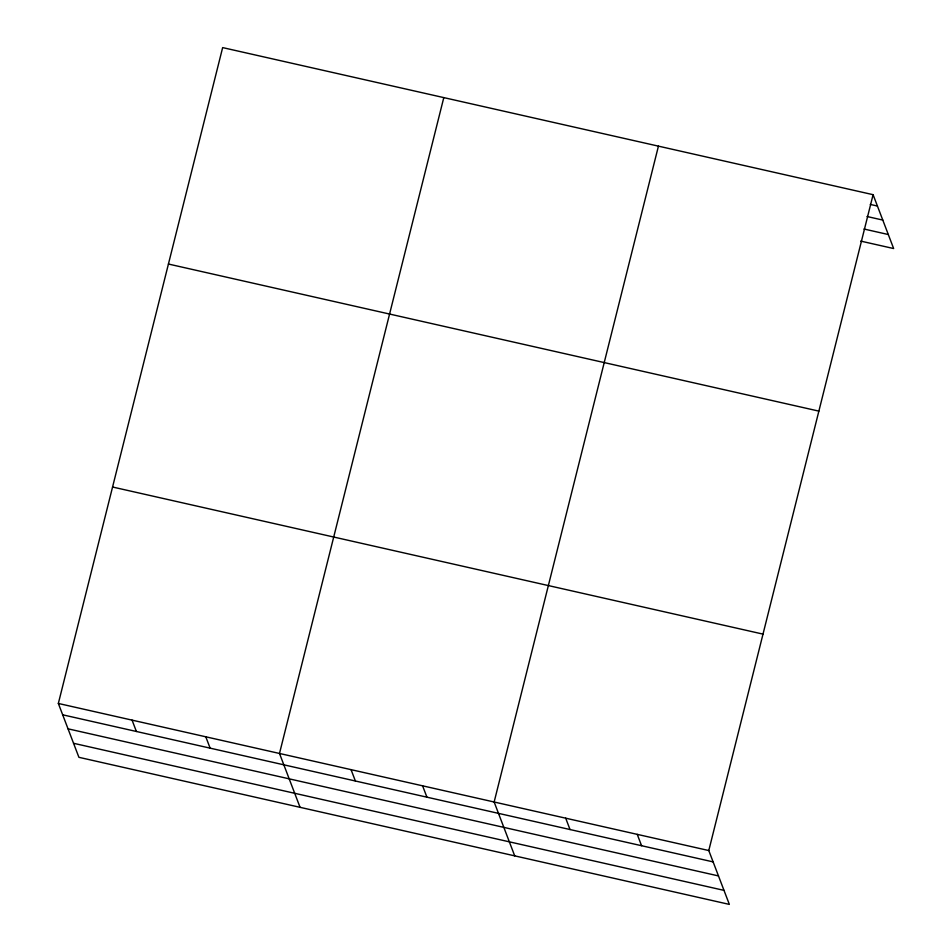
<?xml version="1.0" encoding="UTF-8"?>
<svg xmlns="http://www.w3.org/2000/svg" width="952" height="952" viewBox="0 0 952 952"><rect width="100%" height="100%" fill="white"/><g stroke="black" fill="none" stroke-linecap="round" stroke-linejoin="round"><path stroke-width="1.43" d="M873.091 194.684L708.788 850.541L729.351 904.4L78.909 757.316L58.346 703.457L222.649 47.6L873.091 194.684L893.654 248.543L860.739 241.106M443.799 97.616L279.495 753.46L300.058 807.32M658.439 146.144L494.147 802L514.711 855.86M870.271 204.418L877.423 206.037M867.034 216.509L882.778 220.067M863.964 229.015L888.299 234.525M168.433 264.037L818.863 411.121M112.562 487.019L763.004 634.115M58.346 703.457L708.788 850.541M62.689 714.809L713.119 861.893M68.044 728.827L718.474 875.923M73.554 743.286L723.996 890.37M637.245 834.368L641.577 845.721M565.69 818.184L570.022 829.537M422.593 785.828L426.924 797.181M351.05 769.644L355.382 780.997M205.787 736.788L210.118 748.141M132.066 720.128L136.398 731.481"/></g></svg>
